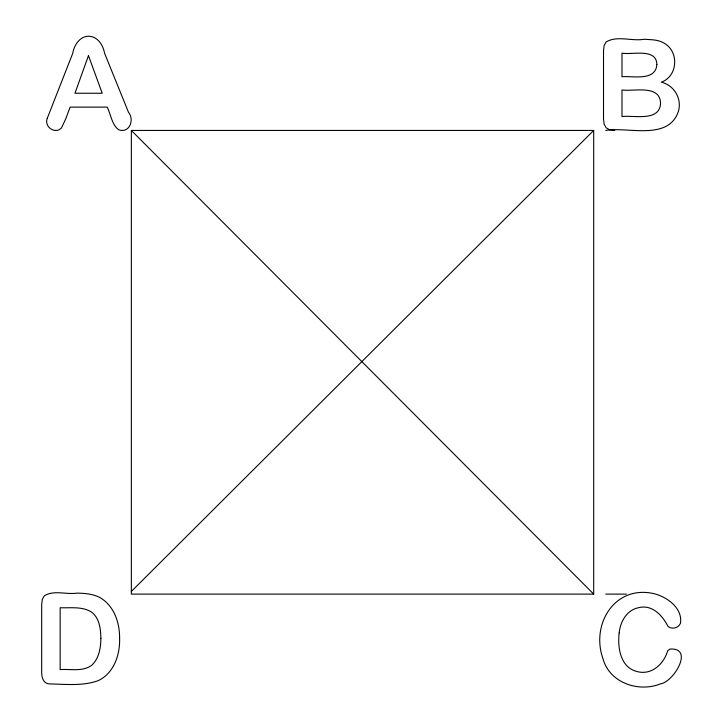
<?xml version="1.0" encoding="UTF-8"?>
<svg xmlns="http://www.w3.org/2000/svg" width="723" height="723" viewBox="0 0 723 723"><rect width="100%" height="100%" fill="white"/><g stroke="black" fill="none" stroke-linecap="round" stroke-linejoin="round"><path stroke-width="1.08" d="M131.351 591.45L593.691 130.438L593.691 594.116L131.351 594.116L131.351 130.438L593.691 130.438M605.757 130.438C627.745 126.498 668.079 141.084 678.291 111.713C682.286 98.943 674.27 85.242 661.292 82.178C677.93 76.295 679.277 51.622 664.157 43.181C658.183 39.467 650.998 39.774 644.256 39.259C631.974 41.491 617.442 35.264 606.154 41.907L604.175 45.395L603.515 50.583L603.515 119.123L604.157 124.229L606.091 127.736L609.543 129.76L614.713 130.438M605.757 594.116L626.398 594.116M131.351 130.438L593.691 594.116M119.611 638.454C120.081 654.803 113.9 673.375 98.093 680.686C82.413 686.335 65.278 684.139 48.956 683.913C42.765 683.127 41.491 676.484 41.681 671.296L41.681 604.437L42.35 599.286L44.356 595.788C53.981 589.778 66.471 594.821 77.072 593.113C84.745 593.258 92.598 593.899 99.584 597.361C114.053 605.449 119.81 622.675 119.611 638.454M619.177 632.941C617.514 647.193 620.09 666.615 636.141 671.296C651.107 675.969 663.714 664.383 667.7 650.745L669.968 649.046C694.469 647.492 673.592 681.906 660.668 683.804C638.608 692.761 609.408 682.855 602.901 658.499C590.718 624.003 615.011 584.69 653.972 593.664C667.076 596.918 682.702 608.052 680.515 623.163C678.644 628.016 672.155 629.715 668.106 626.516C662.349 615.39 652.155 604.012 638.228 607.781C626.651 610.176 620.198 621.952 619.177 632.941M100.886 638.328C100.732 647.944 99.123 658.536 91.622 665.323C82.539 672.001 70.556 668.793 60.154 669.615L60.154 607.727C70.854 608.179 82.937 606.064 92.264 612.616C99.711 619.051 100.633 629.155 100.886 638.328M656.882 64.573C655.607 81.464 632.851 75.807 621.988 76.701L621.988 53.131C631.911 55.102 656.611 47.709 656.882 64.573M47.293 118.247C44.257 125.314 52.101 132.689 59.033 129.842L61.41 128.043L65.766 118.807L70.113 107.112L107.185 107.112C110.944 114.451 111.667 124.329 118.509 129.661C129.236 133.927 134.876 119.846 128.459 112.219L104.636 53.375C100.018 30.565 77.207 30.483 72.671 53.502L47.293 118.247M660.551 103.073C659.982 122.178 633.493 114.975 621.988 116.566L621.988 89.95C633.303 91.794 659.891 84.148 660.551 103.073M88.468 55.617L74.966 93.249L102.214 93.249L88.468 55.617"/></g></svg>
